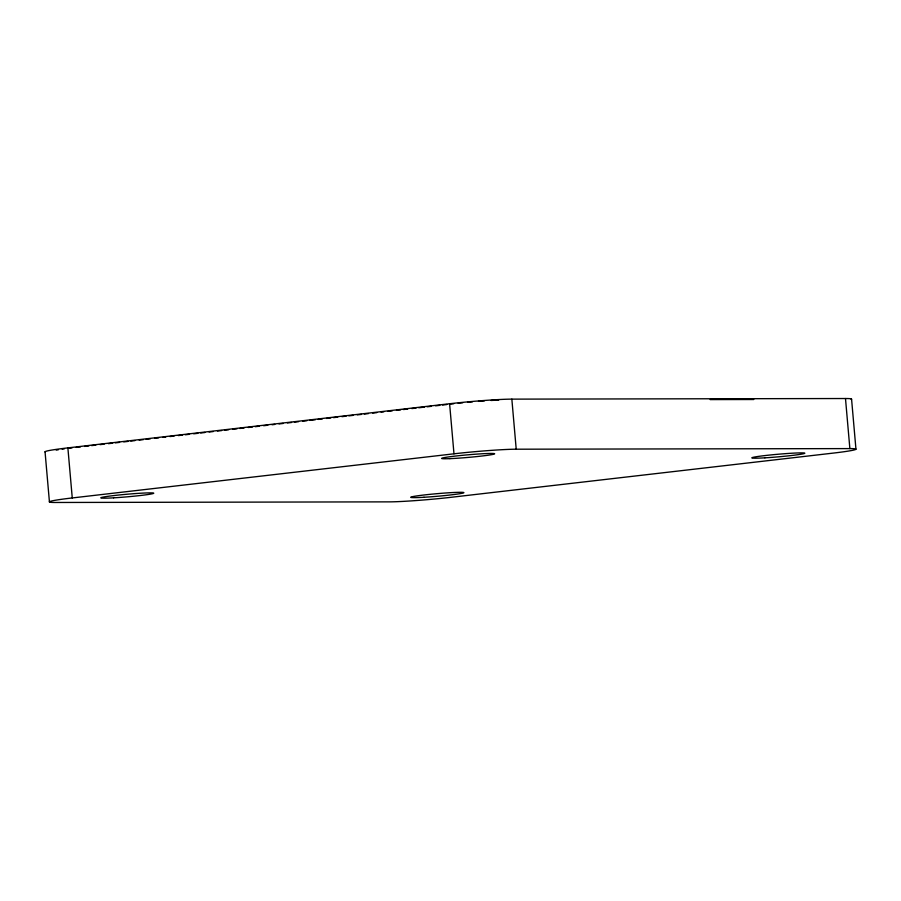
<?xml version="1.0" encoding="UTF-8"?>
<svg xmlns="http://www.w3.org/2000/svg" width="901" height="901" viewBox="0 0 901 901"><rect width="100%" height="100%" fill="white"/><g stroke="black" fill="none" stroke-linecap="round" stroke-linejoin="round"><path stroke-width="1.35" d="M45.433 452.077A45.748 2.23 -5 0 1 67.879 447.887L449.599 403.738A45.748 2.23 -5 0 1 511.847 399.132L845.487 398.524A45.748 2.23 -5 0 1 851.175 399.436M76.236 447.392L80.437 446.907M84.626 446.423L88.827 445.939M91.62 445.612L95.81 445.128M100.011 444.644L104.201 444.159M108.402 443.675L112.591 443.191M115.396 442.864L119.585 442.38M123.786 441.895L127.976 441.411M130.769 441.085L134.97 440.6M139.159 440.116L143.36 439.632M146.153 439.305L150.343 438.821M154.544 438.337L158.734 437.852M162.935 437.368L165.728 437.041M169.929 436.557L174.118 436.073M178.319 435.588L182.509 435.104M185.302 434.778L189.503 434.293M193.692 433.809L197.893 433.325M200.686 432.998L204.876 432.514M209.077 432.03L213.267 431.545M217.468 431.061L221.657 430.577M224.462 430.25L228.651 429.766M232.852 429.281L237.042 428.797M239.835 428.471L244.036 427.986M248.226 427.502L252.426 427.018M255.22 426.691L259.409 426.207M263.61 425.722L267.8 425.238M272.001 424.754L274.794 424.427M278.995 423.943L283.184 423.459M287.374 422.974L291.575 422.49M294.368 422.164L298.569 421.679M302.759 421.195L306.959 420.711M309.753 420.384L315.35 419.742M318.143 419.415L322.333 418.931M326.534 418.447L330.723 417.963M333.528 417.636L337.717 417.152M341.907 416.667L346.108 416.183M348.901 415.857L353.102 415.372M357.292 414.888L361.492 414.404M364.286 414.077L368.475 413.593M372.676 413.108L376.866 412.624M381.067 412.14L383.86 411.813M388.061 411.329L392.25 410.845M396.44 410.36L400.641 409.876M403.434 409.55L407.635 409.065M411.825 408.581L416.025 408.097M418.819 407.781L424.405 407.128M427.209 406.801L431.399 406.317M435.6 405.833L439.789 405.349M442.582 405.033L446.783 404.538M450.973 404.053L453.777 403.738M849.868 448.597A45.748 2.23 -5 0 1 833.121 453.113L451.401 497.262A45.748 2.23 -5 0 1 389.153 501.868L55.513 502.476A45.748 2.23 -5 0 1 72.26 497.949L453.98 453.811A45.748 2.23 -5 0 1 516.217 449.205L849.868 448.597L845.487 398.524M710.134 399.594L753.777 399.515M851.569 399.109L855.95 449.182M511.847 399.132L516.217 449.205M449.599 403.738L453.98 453.811M67.879 447.887L72.26 497.949M45.05 451.818L49.431 501.891M56.256 450.14A37.358 1.825 -5 0 1 58.407 449.734M62.135 449.149A37.358 1.825 -5 0 1 64.331 448.844M69.309 448.202A37.358 1.825 -5 0 1 72.046 447.876M458.147 403.243A37.358 1.825 -5 0 1 462.754 402.77M467.529 402.308A37.358 1.825 -5 0 1 472.383 401.869M478.454 401.362A37.358 1.825 -5 0 1 484.344 400.922M490.989 400.483A37.358 1.825 -5 0 1 498.692 400.112M764.904 457.832A26.681 1.306 -5 0 0 804.807 453.226A26.681 1.306 -5 0 0 764.949 455.568A26.681 1.306 -5 0 0 764.904 457.832M113.582 497.836A26.681 1.306 -5 0 0 153.744 493.23A26.681 1.306 -5 0 0 114.157 495.527A26.681 1.306 -5 0 0 113.582 497.836M449.948 458.643A26.681 1.306 -5 0 0 493.985 454.138A26.681 1.306 -5 0 0 460.31 455.534A26.681 1.306 -5 0 0 449.948 458.643M423.988 497.262A26.681 1.306 -5 0 0 463.88 492.644A26.681 1.306 -5 0 0 424.022 494.987A26.681 1.306 -5 0 0 423.988 497.262"/></g></svg>
